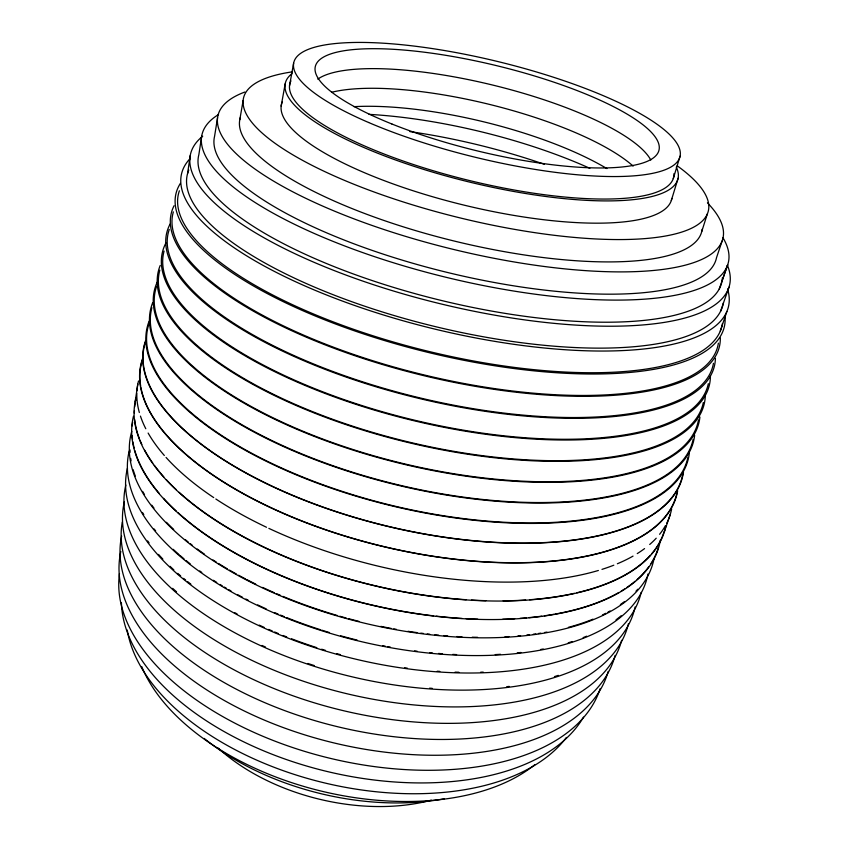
<?xml version="1.0" encoding="UTF-8"?>
<svg xmlns="http://www.w3.org/2000/svg" width="849" height="849" viewBox="0 0 849 849"><rect width="100%" height="100%" fill="white"/><g stroke="black" fill="none" stroke-linecap="round" stroke-linejoin="round"><path stroke-width="1.27" d="M187.576 173.589L190.218 155.611M135.118 401.98L137.814 384.141M201.659 136.296L198.857 154.656A269.133 83.796 13.7 0 0 442.074 300.642A269.133 83.796 13.7 0 0 722.021 281.072L727.699 264.75L719.262 288.904M217.577 117.587L214.564 136.349A258.213 77.174 13.7 0 0 448.792 272.794A258.213 77.174 13.7 0 0 716.514 257.693L722.191 240.798M239.789 119.72L243.122 100.511M281.157 106.125L285.179 83.807M289.53 85.717L293.616 63.208M673.268 178.587L680.07 156.205M671.315 200.502L678.086 178.29M701.773 231.437L707.366 213.852M720.281 331.099L726.871 311.487M664.491 531.368L670.307 514.271M720.536 311.371L728.973 287.185M718.371 343.145A280.393 97.423 13.7 0 1 424.479 375.025A280.393 97.423 13.7 0 1 173.355 211.9M724.961 315.775A282.133 94.727 13.7 0 1 428.214 352.441A282.133 94.727 13.7 0 1 180.37 183.395M727.572 288.989A281.401 91.119 13.7 0 1 433.945 328.881A281.401 91.119 13.7 0 1 190.314 158.36M722.435 323.469A279.65 93.868 13.7 0 1 427.525 351.115A279.65 93.868 13.7 0 1 179.383 190.792M431.334 800.161A163.273 98.845 13.7 0 1 428.777 800.83M427.578 801.127A163.273 98.845 13.7 0 1 218.193 748.096M676.282 167.104A202.062 52.585 13.7 0 1 469.539 182.079A202.062 52.585 13.7 0 1 292.045 73.619M317.791 79.137A175.722 45.644 13.7 0 1 492.293 84.964A175.722 45.644 13.7 0 1 650.801 160.037M671.835 198.433A200.788 54.771 13.7 0 1 461.049 204.397A200.788 54.771 13.7 0 1 282.239 101.986M707.44 202.869A259.847 74.468 13.7 0 1 456.253 250.094A259.847 74.468 13.7 0 1 244.883 92.021M354.012 106.666A178.014 50.707 13.7 0 1 606.929 168.601M722.945 237.731A270.831 81.037 13.7 0 1 445.651 277.198A270.831 81.037 13.7 0 1 218.522 114.562M369.06 114.36A214.617 63.919 13.7 0 1 589.853 168.314M722.425 277.57A269.133 83.796 13.7 0 1 722.212 279.915M720.323 337.934A282.059 98.028 13.7 0 1 423.407 375.566A282.059 98.028 13.7 0 1 174.056 205.734M713.457 363.298A280.329 100.67 13.7 0 1 415.193 396.748A280.329 100.67 13.7 0 1 169.291 229.442M715.399 358.352A281.826 101.222 13.7 0 1 414.567 397.343A281.826 101.222 13.7 0 1 170.171 223.913M708.331 383.663A280.106 103.811 13.7 0 1 411.425 419.438A280.106 103.811 13.7 0 1 164.09 251.071M710.411 375.98A281.433 104.31 13.7 0 1 410.82 419.979A281.433 104.31 13.7 0 1 165.916 242.973M703.333 402.553A279.724 106.847 13.7 0 1 406.077 441.384A279.724 106.847 13.7 0 1 159.824 270.141M705.317 395.178A280.881 107.303 13.7 0 1 409.77 442.891A280.881 107.303 13.7 0 1 160.206 265.461M698.504 419.862A279.194 109.776 13.7 0 1 399.518 462.663A279.194 109.776 13.7 0 1 156.46 286.729M699.905 417.05A280.191 110.179 13.7 0 1 397.396 462.684A280.191 110.179 13.7 0 1 157.245 282.101M693.113 439.389A278.514 112.588 13.7 0 1 395.814 484.27A278.514 112.588 13.7 0 1 151.907 307.688M694.631 435.25A279.374 112.949 13.7 0 1 395.072 484.567A279.374 112.949 13.7 0 1 152.629 302.828M687.87 457.484A277.708 115.305 13.7 0 1 387.781 504.444A277.708 115.305 13.7 0 1 148.957 323.766M689.303 453.217A278.44 115.613 13.7 0 1 389.999 505.42A278.44 115.613 13.7 0 1 149.095 321.219M682.829 474.082A276.795 117.915 13.7 0 1 384.236 525.382A276.795 117.915 13.7 0 1 145.444 342.009M683.477 472.086A277.114 118.053 13.7 0 1 385.032 525.764A277.114 118.053 13.7 0 1 145.572 340.64M676.961 492.855A275.479 120.293 13.7 0 1 408.263 551.861A275.479 120.293 13.7 0 1 140.945 387.6M140.711 386.274A275.479 120.293 13.7 0 1 142.791 358.862M671.644 508.88A274.153 122.606 13.7 0 1 666.645 523.387M665.404 525.711A274.153 122.606 13.7 0 1 659.588 534.297M656.213 538.202A274.153 122.606 13.7 0 1 649.708 544.474M644.571 548.603A274.153 122.606 13.7 0 1 637.259 553.59M633.036 556.106A274.153 122.606 13.7 0 1 617.361 563.757M613.816 565.19A274.153 122.606 13.7 0 1 601.973 569.371M598.365 570.475A274.153 122.606 13.7 0 1 268.857 528.375M266.512 527.271A274.153 122.606 13.7 0 1 215.858 499.01M213.704 497.588A274.153 122.606 13.7 0 1 166.054 457.431M164.335 455.488A274.153 122.606 13.7 0 1 148.129 433.054M145.784 428.724A274.153 122.606 13.7 0 1 140.446 416.095M139.342 412.518A274.153 122.606 13.7 0 1 136.827 393.331M136.944 390.805A274.153 122.606 13.7 0 1 138.525 380.968M660.31 540.187A270.704 126.66 13.7 0 1 370.875 604.944A270.704 126.66 13.7 0 1 133.484 416.222M664.098 531.665A272.274 124.591 13.7 0 1 652.011 553.346M650.355 555.246A272.274 124.591 13.7 0 1 576.864 592.751M574.349 593.324A272.274 124.591 13.7 0 1 529.606 599.744M525.669 600.02A272.274 124.591 13.7 0 1 503.139 600.848M485.872 600.678A272.274 124.591 13.7 0 1 471.46 600.052M466.186 599.723A272.274 124.591 13.7 0 1 179.15 492.324M176.295 489.693A272.274 124.591 13.7 0 1 166.362 479.717M163.793 476.894A272.274 124.591 13.7 0 1 154.348 465.305M152.841 463.214A272.274 124.591 13.7 0 1 144.733 450.246M141.847 444.473A272.274 124.591 13.7 0 1 139.883 439.909M139.395 438.646A272.274 124.591 13.7 0 1 134.715 419.639M134.365 413.176A272.274 124.591 13.7 0 1 134.418 410.651M134.683 406.904A272.274 124.591 13.7 0 1 135.182 403.222M135.649 400.813A272.274 124.591 13.7 0 1 136.211 398.425M653.963 559.003A268.836 128.517 13.7 0 1 361.472 622.455A268.836 128.517 13.7 0 1 131.775 431.366M658.06 548.465A270.385 126.512 13.7 0 1 650.981 563.513M648.923 566.538A270.385 126.512 13.7 0 1 637.058 579.57M635.094 581.257A270.385 126.512 13.7 0 1 626.806 587.529M624.631 588.973A270.385 126.512 13.7 0 1 621.256 591.084M618.91 592.464A270.385 126.512 13.7 0 1 555.416 614.018M554.206 614.23A270.385 126.512 13.7 0 1 544.347 615.801M541.821 616.151A270.385 126.512 13.7 0 1 529.012 617.616M526.454 617.86A270.385 126.512 13.7 0 1 519.959 618.369M514.674 618.709A270.385 126.512 13.7 0 1 502.735 619.208M477.732 619.165A270.385 126.512 13.7 0 1 466.09 618.666M462.164 618.443A270.385 126.512 13.7 0 1 436.195 616.151M433.616 615.854A270.385 126.512 13.7 0 1 178.163 512.807M176.231 511.045A270.385 126.512 13.7 0 1 163.56 498.331M159.379 493.577A270.385 126.512 13.7 0 1 134.811 450.501M134.142 447.996A270.385 126.512 13.7 0 1 132.858 441.83M132.508 439.389A270.385 126.512 13.7 0 1 132.147 435.77M132.189 425.922A270.385 126.512 13.7 0 1 132.624 422.165M647.946 574.041A266.597 130.12 13.7 0 1 360.634 641.473A266.597 130.12 13.7 0 1 129.239 450.946M637.769 589.227A268.125 128.167 13.7 0 1 636.018 591.169M624.503 601.559A268.125 128.167 13.7 0 1 620.375 604.573M610.113 610.962A268.125 128.167 13.7 0 1 607.99 612.129M605.804 613.275A268.125 128.167 13.7 0 1 602.45 614.952M592.963 619.165A268.125 128.167 13.7 0 1 568.384 627.347M546.936 632.102A268.125 128.167 13.7 0 1 544.506 632.526M540.824 633.131A268.125 128.167 13.7 0 1 538.33 633.513M535.825 633.874A268.125 128.167 13.7 0 1 533.299 634.224M529.468 634.702A268.125 128.167 13.7 0 1 526.9 635.01M520.575 635.668A268.125 128.167 13.7 0 1 518.007 635.901M508.891 636.58A268.125 128.167 13.7 0 1 504.922 636.814M477.541 637.312A268.125 128.167 13.7 0 1 472.235 637.206M461.983 636.835A268.125 128.167 13.7 0 1 456.804 636.548M447.656 635.933A268.125 128.167 13.7 0 1 443.719 635.604M438.678 635.148A268.125 128.167 13.7 0 1 434.868 634.776M429.774 634.224A268.125 128.167 13.7 0 1 427.227 633.927M423.386 633.46A268.125 128.167 13.7 0 1 420.828 633.131M416.986 632.611A268.125 128.167 13.7 0 1 407.987 631.285M396.366 629.353A268.125 128.167 13.7 0 1 393.787 628.886M391.198 628.409A268.125 128.167 13.7 0 1 380.872 626.371M358.968 621.362A268.125 128.167 13.7 0 1 348.737 618.709M346.19 618.019A268.125 128.167 13.7 0 1 339.844 616.236M337.308 615.493A268.125 128.167 13.7 0 1 282.919 596.38M280.478 595.361A268.125 128.167 13.7 0 1 276.848 593.812M274.45 592.772A268.125 128.167 13.7 0 1 262.649 587.423M255.729 584.112A268.125 128.167 13.7 0 1 246.741 579.57M245.637 578.997A268.125 128.167 13.7 0 1 238.622 575.251M236.319 573.988A268.125 128.167 13.7 0 1 229.548 570.135M227.33 568.841A268.125 128.167 13.7 0 1 218.501 563.471M216.283 562.07A268.125 128.167 13.7 0 1 212.993 559.947M204.503 554.206A268.125 128.167 13.7 0 1 197.265 549.006M192.161 545.132A268.125 128.167 13.7 0 1 190.165 543.572M188.202 542.012A268.125 128.167 13.7 0 1 185.326 539.656M173.705 529.426A268.125 128.167 13.7 0 1 166.446 522.294M153.956 508.042A268.125 128.167 13.7 0 1 151.759 505.187M144.51 494.564A268.125 128.167 13.7 0 1 142.621 491.391M135.309 476.098A268.125 128.167 13.7 0 1 133.144 469.688M131.075 460.88A268.125 128.167 13.7 0 1 130.693 458.407M130.099 452.305A268.125 128.167 13.7 0 1 130.024 449.906M641.175 592.39A264.272 131.595 13.7 0 1 353.895 658.728A264.272 131.595 13.7 0 1 127.456 468.064M621.181 615.737A265.779 129.706 13.7 0 1 616.024 619.823M586.627 636.198A265.779 129.706 13.7 0 1 583.136 637.62M572.099 641.579A265.779 129.706 13.7 0 1 568.246 642.799M543.264 648.986A265.779 129.706 13.7 0 1 540.739 649.464M520.989 652.467A265.779 129.706 13.7 0 1 517.243 652.892M500.496 654.303A265.779 129.706 13.7 0 1 495.211 654.59M456.613 654.59A265.779 129.706 13.7 0 1 452.772 654.399M442.425 653.741A265.779 129.706 13.7 0 1 438.519 653.443M432.268 652.881A265.779 129.706 13.7 0 1 429.753 652.637M417.114 651.204A265.779 129.706 13.7 0 1 414.577 650.875M390.338 647.118A265.779 129.706 13.7 0 1 387.781 646.651M385.223 646.174A265.779 129.706 13.7 0 1 382.666 645.686M357.132 640.082A265.779 129.706 13.7 0 1 352.048 638.819M350.786 638.49A265.779 129.706 13.7 0 1 340.682 635.795M329.401 632.526A265.779 129.706 13.7 0 1 321.962 630.213M320.72 629.82A265.779 129.706 13.7 0 1 295.229 620.927M294.041 620.481A265.779 129.706 13.7 0 1 286.633 617.594M284.192 616.607A265.779 129.706 13.7 0 1 280.541 615.111M278.122 614.092A265.779 129.706 13.7 0 1 274.524 612.564M266.183 608.871A265.779 129.706 13.7 0 1 257.693 604.913M248.216 600.232A265.779 129.706 13.7 0 1 245.892 599.044M242.443 597.24A265.779 129.706 13.7 0 1 237.805 594.756M230.981 590.946A265.779 129.706 13.7 0 1 228.752 589.662M226.534 588.378A265.779 129.706 13.7 0 1 224.338 587.073M222.173 585.768A265.779 129.706 13.7 0 1 220.018 584.452M216.728 582.403A265.779 129.706 13.7 0 1 213.417 580.291M201.765 572.417A265.779 129.706 13.7 0 1 199.727 570.963M190.165 563.789A265.779 129.706 13.7 0 1 186.027 560.489M184.01 558.833A265.779 129.706 13.7 0 1 180.073 555.501M179.118 554.662A265.779 129.706 13.7 0 1 173.207 549.335M155.643 530.848A265.779 129.706 13.7 0 1 154.062 528.927M143.778 514.6A265.779 129.706 13.7 0 1 142.462 512.467M635.094 606.971A261.842 132.953 13.7 0 1 350.796 676.504A261.842 132.953 13.7 0 1 125.832 485.002M483.208 672.111A263.328 131.117 13.7 0 1 480.683 672.196M458.853 672.249A263.328 131.117 13.7 0 1 455.085 672.143M439.803 671.389A263.328 131.117 13.7 0 1 437.235 671.219M407.255 668.131A263.328 131.117 13.7 0 1 404.623 667.77M340.279 654.6A263.328 131.117 13.7 0 1 336.544 653.571M325.379 650.334A263.328 131.117 13.7 0 1 321.686 649.198M316.794 647.649A263.328 131.117 13.7 0 1 291.578 638.798M286.729 636.93A263.328 131.117 13.7 0 1 283.078 635.476M278.26 633.503A263.328 131.117 13.7 0 1 274.662 631.996M272.285 630.977A263.328 131.117 13.7 0 1 268.751 629.427M264.071 627.337A263.328 131.117 13.7 0 1 259.242 625.108M237.094 613.933A263.328 131.117 13.7 0 1 234.802 612.681M190.866 584.154A263.328 131.117 13.7 0 1 187.714 581.692M185.655 580.037A263.328 131.117 13.7 0 1 183.617 578.381M180.635 575.877A263.328 131.117 13.7 0 1 177.738 573.372M173.833 569.87A263.328 131.117 13.7 0 1 170.012 566.294M162.849 559.098A263.328 131.117 13.7 0 1 158.53 554.418M149.063 542.829A263.328 131.117 13.7 0 1 147.652 540.909M628.419 623.728A259.295 134.163 13.7 0 1 345.426 693.378A259.295 134.163 13.7 0 1 124.368 501.77M558.271 675.358A260.76 132.391 13.7 0 1 554.439 676.611M509.198 686.395A260.76 132.391 13.7 0 1 506.747 686.703M432.268 688.359A260.76 132.391 13.7 0 1 429.594 688.168M314.172 665.52A260.76 132.391 13.7 0 1 307.89 663.462M265.482 647.012A260.76 132.391 13.7 0 1 262.012 645.452M176.507 591.806A260.76 132.391 13.7 0 1 172.665 588.357M621.638 640.273A256.642 135.246 13.7 0 1 343.633 710.74A256.642 135.246 13.7 0 1 122.288 522.05M615.101 655.407A253.872 136.18 13.7 0 1 337.297 726.648A253.872 136.18 13.7 0 1 121.63 536.037M608.192 671.421A250.986 136.965 13.7 0 1 331.513 742.334A250.986 136.965 13.7 0 1 120.834 551.415M600.211 688.486A247.43 137.305 13.7 0 1 330.717 758.454A247.43 137.305 13.7 0 1 119.486 573.542M583.496 717.118A241.063 135.925 13.7 0 1 324.18 770.775A241.063 135.925 13.7 0 1 121.418 602.801M566.41 737.431A232.69 133.251 13.7 0 1 322.514 782.428A232.69 133.251 13.7 0 1 127.244 630.011M534.764 764.726A220.719 128.273 13.7 0 1 318.619 790.451A220.719 128.273 13.7 0 1 141.687 666.486M727.476 265.376A277.358 86.428 13.7 0 1 437.628 303.104A277.358 86.428 13.7 0 1 202.709 136.201M409.876 131.595A235.067 72.982 13.7 0 1 544.326 164.292M723.337 303.008A275.628 89.198 13.7 0 1 430.156 325.347A275.628 89.198 13.7 0 1 188.786 170.044M444.207 798.792A200.895 118.382 13.7 0 1 204.174 738.418M673.979 173.62A197.499 51.375 13.7 0 1 470.781 180.858A197.499 51.375 13.7 0 1 290.942 80.91M677.152 165.767A239.174 65.437 13.7 0 1 617.648 239.567A239.174 65.437 13.7 0 1 310.532 164.589A239.174 65.437 13.7 0 1 292.406 71.847M331.619 92.276A174.607 47.555 13.7 0 1 488.812 104.236A174.607 47.555 13.7 0 1 633.131 166.096M702.176 229.251A237.656 67.973 13.7 0 1 456.263 241.541A237.656 67.973 13.7 0 1 240.341 117.565M665.786 526.253A272.561 124.729 13.7 0 1 372.032 585.184A272.561 124.729 13.7 0 1 135.989 398.117M677.651 490.786A275.766 120.42 13.7 0 1 377.327 545.143A275.766 120.42 13.7 0 1 142.972 357.525M391.845 123.975A176.847 43.692 13.7 0 0 658.941 150.347A176.847 43.692 13.7 0 0 410.704 50.675A176.847 43.692 13.7 0 0 391.845 123.975M368.593 122.489A198.762 49.178 13.7 0 0 678.595 159.973A198.762 49.178 13.7 0 0 413.463 46.005A198.762 49.178 13.7 0 0 368.593 122.489"/></g></svg>
